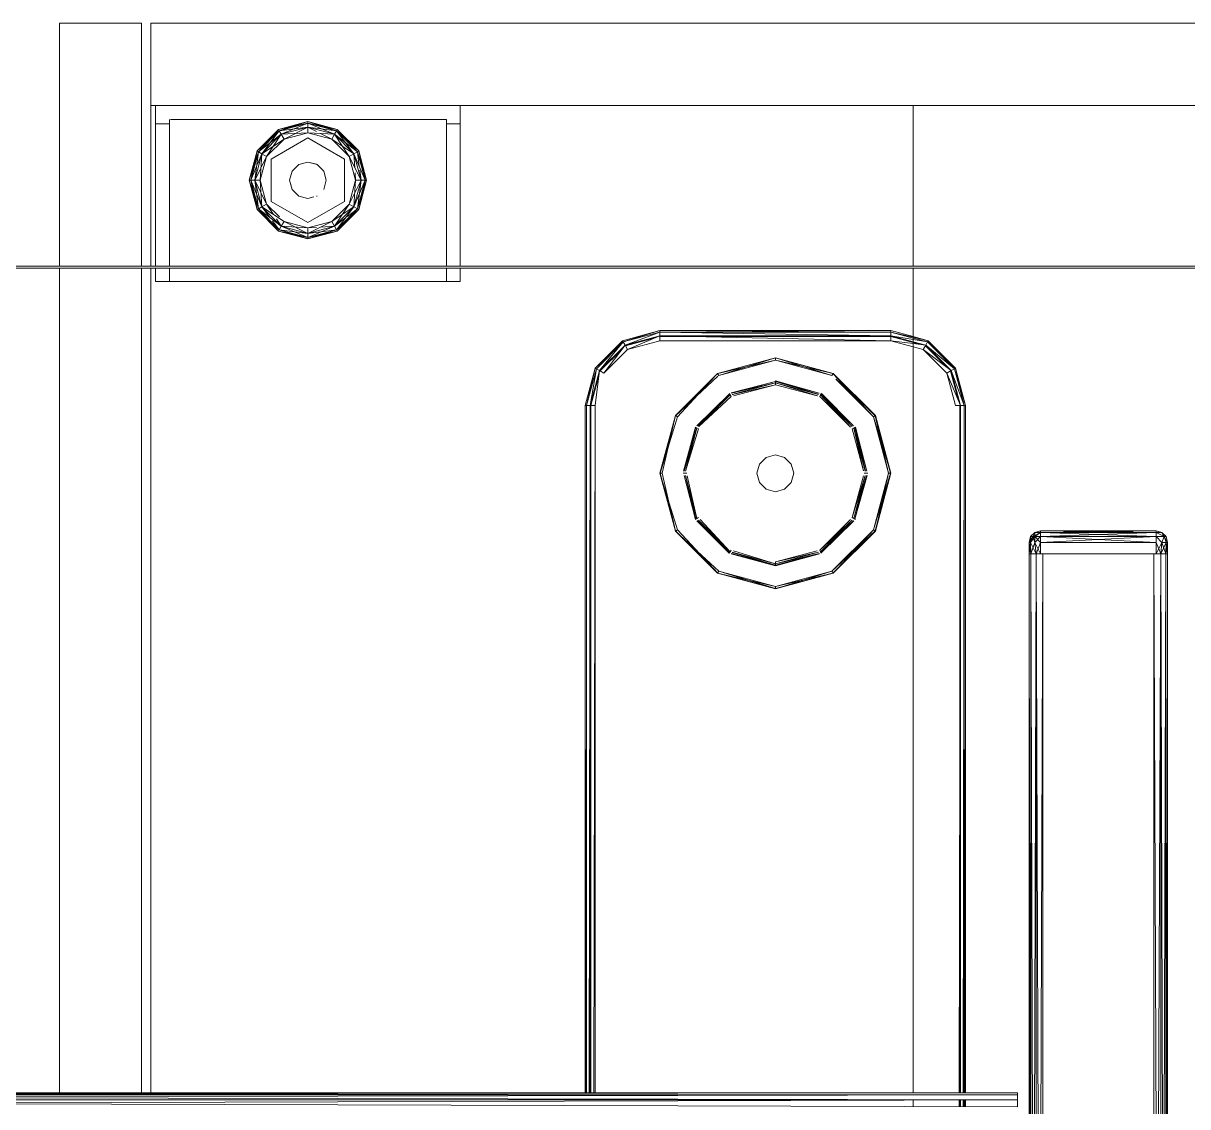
# Model space of a CAD drawing. Header units: inches. Extents: x 0 to 1536, y 72 to 1354.
# Drawn here: x 933.12 to 943.04, y 157.14 to 166.38 of the extents above; entities that cross this region are included whole.
import ezdxf

# ---------------------------------------------------------------- set-up
doc = ezdxf.new("R2010")
doc.units = ezdxf.units.IN
doc.header["$MEASUREMENT"] = 0
doc.layers.add('G-IMPT', color=8, linetype='Continuous', lineweight=9)
doc.layers.add('I-FURN-PNLS', color=30, linetype='Continuous', lineweight=9)

# ---------------------------------------------------------------- blocks, each defined once
blk = doc.blocks.new('WORKSTATION_1 - NCARB Leverage OPT A_dwg_3_YSYS92454-7491123-Level XX  POWER _ SIGNAL')
at = {"layer": 'G-IMPT'}
for p, q in [((20.1833, 11.5472), (19.8644, 11.4618)), ((20.1833, 11.5472), (19.8644, 11.4618)), ((20.1833, 11.5472), (19.8644, 11.4618)), ((20.1833, 11.5472), (19.8702, 11.4518)), ((20.1833, 11.5357), (19.8702, 11.4518)), ((20.1833, 11.5357), (19.8859, 11.4246)), ((22.1518, 11.5472), (20.1833, 11.5472)), ((20.1833, 11.5472), (22.1518, 11.5472)), ((20.1833, 11.5357), (20.1833, 11.5472)), ((22.1518, 11.5357), (20.1833, 11.5472)), ((20.1833, 11.5042), (20.1833, 11.5357)), ((22.1518, 11.5042), (20.1833, 11.5357)), ((20.1833, 11.5357), (22.1518, 11.5357)), ((22.1518, 11.5472), (22.3431, 11.496)), ((22.3431, 11.496), (22.1518, 11.5472)), ((22.1518, 11.5357), (22.1518, 11.5472)), ((22.3431, 11.496), (22.1518, 11.5472)), ((22.1518, 11.5042), (22.1518, 11.5357)), ((22.1518, 11.5357), (22.3431, 11.4914)), ((22.1518, 11.5357), (22.3431, 11.4845)), ((19.631, 11.2283), (19.8644, 11.4618)), ((19.8644, 11.4618), (19.631, 11.2283)), ((19.8644, 11.4618), (19.631, 11.2283)), ((19.8644, 11.4618), (19.641, 11.2226)), ((19.641, 11.2226), (19.8702, 11.4518)), ((19.6682, 11.2068), (19.8702, 11.4518)), ((19.8859, 11.4246), (19.6682, 11.2068)), ((19.7055, 11.1853), (19.8859, 11.4246)), ((19.8644, 11.4618), (19.8702, 11.4518)), ((19.8859, 11.4246), (19.8702, 11.4518)), ((20.1833, 11.5042), (19.8859, 11.4246)), ((19.9074, 11.3873), (19.8859, 11.4246)), ((20.1435, 11.4874), (19.8891, 11.4192)), ((20.1435, 11.4874), (19.8891, 11.4192)), ((19.8891, 11.4192), (20.1435, 11.4874)), ((19.9074, 11.3873), (20.1833, 11.5042)), ((20.1833, 11.4612), (19.9074, 11.3873)), ((22.1518, 11.4612), (20.1833, 11.5042)), ((20.1833, 11.4612), (20.1833, 11.5042)), ((20.1833, 11.5042), (22.1518, 11.5042)), ((22.1518, 11.498), (20.1833, 11.498)), ((22.1518, 11.498), (20.1833, 11.498)), ((22.1518, 11.4612), (20.1833, 11.4612)), ((22.1518, 11.4612), (22.1518, 11.5042)), ((22.1518, 11.5042), (22.3431, 11.4722)), ((22.1518, 11.5042), (22.3431, 11.453)), ((22.3431, 11.4468), (22.1518, 11.498)), ((22.1518, 11.498), (22.3431, 11.4468)), ((22.1518, 11.498), (22.3431, 11.4468)), ((22.3431, 11.41), (22.1518, 11.4612)), ((22.1518, 11.4612), (22.3431, 11.4376)), ((22.4707, 11.4618), (22.3431, 11.496)), ((22.3431, 11.496), (22.4707, 11.4618)), ((22.4707, 11.4618), (22.3431, 11.496)), ((22.3431, 11.4914), (22.4707, 11.4618)), ((22.3431, 11.4845), (22.465, 11.4518)), ((22.3431, 11.4722), (22.465, 11.4518)), ((22.3431, 11.453), (22.4492, 11.4246)), ((22.4063, 11.4299), (22.3431, 11.4468)), ((22.3431, 11.4468), (22.4063, 11.4299)), ((22.3431, 11.4468), (22.4063, 11.4299)), ((22.3431, 11.4376), (22.4492, 11.4246)), ((22.4277, 11.3873), (22.4492, 11.4246)), ((22.6324, 11.2329), (22.4461, 11.4192)), ((22.4461, 11.4192), (22.6324, 11.2329)), ((22.4461, 11.4192), (22.6324, 11.2329)), ((22.465, 11.4518), (22.4492, 11.4246)), ((22.667, 11.2068), (22.4492, 11.4246)), ((22.6942, 11.2226), (22.4492, 11.4246)), ((22.4707, 11.4618), (22.465, 11.4518)), ((22.465, 11.4518), (22.6942, 11.2226)), ((22.7042, 11.2283), (22.465, 11.4518)), ((22.7042, 11.2283), (22.4707, 11.4618)), ((22.4707, 11.4618), (22.7042, 11.2283)), ((22.7042, 11.2283), (22.4707, 11.4618)), ((19.8599, 11.39), (19.6736, 11.2037)), ((19.6736, 11.2037), (19.8599, 11.39)), ((19.6736, 11.2037), (19.8599, 11.39)), ((19.9074, 11.3873), (19.7055, 11.1853)), ((22.4277, 11.3873), (22.3431, 11.41)), ((22.4277, 11.3873), (22.667, 11.2068)), ((22.6297, 11.1853), (22.4277, 11.3873)), ((19.5456, 10.9094), (19.631, 11.2283)), ((19.631, 11.2283), (19.5456, 10.9094)), ((19.631, 11.2283), (19.5456, 10.9094)), ((19.631, 11.2283), (19.5571, 10.9094)), ((19.641, 11.2226), (19.5571, 10.9094)), ((19.5886, 10.9094), (19.641, 11.2226)), ((19.631, 11.2283), (19.641, 11.2226)), ((19.6682, 11.2068), (19.641, 11.2226)), ((21.1673, 11.315), (20.6752, 11.1831)), ((21.1673, 11.315), (20.6752, 11.1831)), ((21.1673, 11.315), (20.6752, 11.1831)), ((21.1673, 11.315), (20.6765, 11.1808)), ((20.6765, 11.1808), (21.1673, 11.2953)), ((21.1673, 11.315), (20.685, 11.166)), ((20.685, 11.166), (21.1673, 11.2953)), ((21.1673, 11.315), (21.6594, 11.1831)), ((21.6594, 11.1831), (21.1673, 11.315)), ((21.1673, 11.315), (21.1673, 11.2953)), ((21.6594, 11.1831), (21.1673, 11.315)), ((21.6581, 11.1808), (21.1673, 11.315)), ((21.1673, 11.315), (21.6496, 11.166)), ((21.1673, 11.2953), (21.1673, 11.315)), ((21.1673, 11.2953), (21.6496, 11.166)), ((21.1673, 11.2953), (21.6594, 11.1831)), ((22.6942, 11.2226), (22.667, 11.2068)), ((22.7042, 11.2283), (22.6942, 11.2226)), ((22.6942, 11.2226), (22.7781, 10.9094)), ((22.7896, 10.9094), (22.6942, 11.2226)), ((22.7896, 10.9094), (22.7042, 11.2283)), ((22.7896, 10.9094), (22.7042, 11.2283)), ((22.7896, 10.9094), (22.7042, 11.2283)), ((19.6682, 11.2068), (19.5886, 10.9094)), ((19.6629, 11.1639), (19.5948, 10.9094)), ((19.5948, 10.9094), (19.6629, 11.1639)), ((19.5948, 10.9094), (19.6629, 11.1639)), ((19.6316, 10.9094), (19.6682, 11.2068)), ((19.7055, 11.1853), (19.6682, 11.2068)), ((20.6752, 11.1831), (20.3149, 10.8228)), ((20.6428, 11.1507), (20.3149, 10.8228)), ((20.6428, 11.1507), (20.3149, 10.8228)), ((20.6346, 11.1393), (20.3149, 10.8228)), ((20.3172, 10.8215), (20.6771, 11.1586)), ((20.6292, 11.1335), (20.3172, 10.8215)), ((20.6458, 11.1514), (20.332, 10.813)), ((20.6752, 11.1831), (20.6765, 11.1808)), ((20.685, 11.166), (20.6752, 11.1831)), ((20.6765, 11.1808), (20.685, 11.166)), ((21.6496, 11.166), (21.6594, 11.1831)), ((21.6581, 11.1808), (21.6496, 11.166)), ((21.6594, 11.1831), (21.6581, 11.1808)), ((21.6581, 11.1808), (21.9295, 10.9094)), ((21.6581, 11.1808), (22.0027, 10.813)), ((22.0197, 10.8228), (21.6594, 11.1831)), ((21.6594, 11.1831), (22.0197, 10.8228)), ((21.6594, 11.1831), (21.9759, 10.8635)), ((22.0197, 10.8228), (21.6594, 11.1831)), ((21.6827, 11.133), (22.0027, 10.813)), ((22.0027, 10.813), (21.6827, 11.133)), ((22.0197, 10.8228), (21.6861, 11.1322)), ((22.6297, 11.1853), (22.667, 11.2068)), ((22.6297, 11.1853), (22.7466, 10.9094)), ((22.7036, 10.9094), (22.6297, 11.1853)), ((22.6642, 11.1941), (22.6616, 11.2037)), ((22.6616, 11.2037), (22.6642, 11.1941)), ((22.6616, 11.2037), (22.6642, 11.1941)), ((22.7298, 10.9493), (22.6642, 11.1941)), ((22.6642, 11.1941), (22.7298, 10.9493)), ((22.6642, 11.1941), (22.7298, 10.9493)), ((22.667, 11.2068), (22.7466, 10.9094)), ((22.7781, 10.9094), (22.667, 11.2068)), ((21.1673, 11.1139), (20.791, 11.0171)), ((21.1673, 11.1139), (20.7934, 11.0137)), ((21.1673, 11.1024), (20.7937, 11.0132)), ((20.8003, 11.004), (21.1673, 11.1024)), ((20.8007, 11.0033), (21.1673, 11.0866)), ((20.8097, 10.9908), (21.1673, 11.0866)), ((21.1673, 11.1181), (21.1673, 11.1139)), ((21.5414, 11.0139), (21.1673, 11.1181)), ((21.1673, 11.1024), (21.1673, 11.1139)), ((21.5347, 11.0045), (21.1673, 11.1139)), ((21.5413, 11.0137), (21.1673, 11.1139)), ((21.1673, 11.0866), (21.1673, 11.1024)), ((21.1673, 11.1024), (21.5255, 10.9915)), ((21.1673, 11.1024), (21.5344, 11.004)), ((21.1673, 11.0866), (21.525, 10.9908)), ((20.7757, 11.009), (20.4982, 10.7369)), ((20.7757, 11.009), (20.502, 10.7352)), ((20.7815, 10.999), (20.5025, 10.735)), ((20.7815, 10.999), (20.5128, 10.7303)), ((20.7894, 10.9853), (20.5135, 10.7299)), ((20.7736, 11.0126), (20.7757, 11.009)), ((20.7815, 10.999), (20.7757, 11.009)), ((20.7894, 10.9853), (20.7815, 10.999)), ((21.5453, 10.9853), (21.5532, 10.999)), ((21.5453, 10.9853), (21.8071, 10.7235)), ((21.5532, 10.999), (21.5589, 11.009)), ((21.5532, 10.999), (21.8079, 10.7239)), ((21.5532, 10.999), (21.8219, 10.7303)), ((21.561, 11.0126), (21.5589, 11.009)), ((21.8224, 10.7305), (21.5589, 11.009)), ((21.8327, 10.7352), (21.5589, 11.009)), ((21.8328, 10.7353), (21.561, 11.0126)), ((19.5456, 10.9094), (19.5456, 5.0476)), ((19.5456, 10.9094), (19.5456, 5.0476)), ((19.5456, 10.9094), (19.5571, 10.9094)), ((19.554, 5.0476), (19.5571, 10.9094)), ((19.5886, 10.9094), (19.5571, 10.9094)), ((19.5571, 10.9094), (19.5571, 5.0476)), ((19.5886, 10.9094), (19.5801, 5.0476)), ((19.6316, 10.9094), (19.5886, 10.9094)), ((19.5886, 10.9094), (19.5886, 5.0476)), ((19.5948, 10.9094), (19.5948, 5.0476)), ((19.5948, 10.9094), (19.5948, 5.0476)), ((19.6316, 10.9094), (19.62, 5.0476)), ((19.6316, 5.0476), (19.6316, 10.9094)), ((20.3149, 10.8228), (20.1831, 10.3307)), ((20.3149, 10.8228), (20.1831, 10.3307)), ((20.3149, 10.8228), (20.1831, 10.3307)), ((20.3172, 10.8215), (20.1831, 10.3307)), ((20.3172, 10.8215), (20.1857, 10.3307)), ((20.3149, 10.8228), (20.2028, 10.3307)), ((20.3149, 10.8228), (20.3172, 10.8215)), ((20.332, 10.813), (20.3149, 10.8228)), ((20.3172, 10.8215), (20.332, 10.813)), ((21.9701, 10.8688), (22.0174, 10.8215)), ((22.0027, 10.813), (22.0197, 10.8228)), ((22.0174, 10.8215), (22.0027, 10.813)), ((22.0197, 10.8228), (22.0174, 10.8215)), ((22.1489, 10.3307), (22.0174, 10.8215)), ((22.0174, 10.8215), (22.1319, 10.3307)), ((22.1516, 10.3307), (22.0197, 10.8228)), ((22.1516, 10.3307), (22.0197, 10.8228)), ((22.1516, 10.3307), (22.0197, 10.8228)), ((22.1489, 10.3307), (22.0197, 10.8228)), ((22.7036, 10.9094), (22.7466, 10.9094)), ((22.7351, 5.0476), (22.7466, 10.9094)), ((22.7404, 5.0476), (22.7404, 10.9094)), ((22.7404, 10.9094), (22.7404, 5.0476)), ((22.7466, 10.9094), (22.7466, 5.0476)), ((22.7781, 10.9094), (22.7466, 10.9094)), ((22.7781, 10.9094), (22.7697, 5.0476)), ((22.7781, 10.9094), (22.7781, 5.0476)), ((22.7896, 10.9094), (22.7781, 10.9094)), ((22.7896, 10.9094), (22.7866, 5.0476)), ((22.7896, 10.9094), (22.7896, 5.0476)), ((22.7896, 5.0476), (22.7896, 10.9094)), ((20.1857, 10.3307), (20.332, 10.813)), ((20.4854, 10.7244), (20.3845, 10.3479)), ((20.4891, 10.7223), (20.3847, 10.348)), ((20.4891, 10.7223), (20.3889, 10.3484)), ((20.4854, 10.7244), (20.4891, 10.7223)), ((20.4991, 10.7165), (20.4891, 10.7223)), ((21.8356, 10.7165), (21.8456, 10.7223)), ((21.8492, 10.7244), (21.8456, 10.7223)), ((21.9345, 10.3494), (21.8456, 10.7223)), ((21.9458, 10.3484), (21.8456, 10.7223)), ((21.946, 10.3483), (21.8492, 10.7244)), ((22.0027, 10.813), (22.1319, 10.3307)), ((22.1516, 10.3307), (22.0027, 10.813)), ((20.4991, 10.7165), (20.3894, 10.3484)), ((20.4007, 10.3495), (20.4991, 10.7165)), ((20.4015, 10.3495), (20.5127, 10.7087)), ((20.5127, 10.7087), (20.4991, 10.7165)), ((21.822, 10.7087), (21.8356, 10.7165)), ((21.822, 10.7087), (21.9178, 10.351)), ((21.8356, 10.7165), (21.9186, 10.3509)), ((21.8356, 10.7165), (21.9339, 10.3495)), ((21.0888, 10.4667), (21.0313, 10.4093)), ((21.0888, 10.4667), (21.0313, 10.4093)), ((21.0888, 10.4667), (21.0313, 10.4093)), ((21.1673, 10.4878), (21.0888, 10.4667)), ((21.1673, 10.4878), (21.0888, 10.4667)), ((21.1673, 10.4878), (21.0888, 10.4667)), ((21.2459, 10.4667), (21.1673, 10.4878)), ((21.2459, 10.4667), (21.1673, 10.4878)), ((21.2459, 10.4667), (21.1673, 10.4878)), ((21.2459, 10.4667), (21.3034, 10.4093)), ((21.2459, 10.4667), (21.3034, 10.4093)), ((21.2459, 10.4667), (21.3034, 10.4093)), ((20.1831, 10.3307), (20.3149, 9.8386)), ((20.1831, 10.3307), (20.3149, 9.8386)), ((20.1831, 10.3307), (20.1857, 10.3307)), ((20.1831, 10.3307), (20.3149, 9.8386)), ((20.2028, 10.3307), (20.1831, 10.3307)), ((20.1831, 10.3307), (20.332, 9.8484)), ((20.1857, 10.3307), (20.2028, 10.3307)), ((20.1857, 10.3307), (20.3149, 9.8386)), ((20.1857, 10.3307), (20.3172, 9.8399)), ((20.3172, 9.8399), (20.2028, 10.3307)), ((20.3799, 10.3307), (20.3841, 10.3307)), ((20.3957, 10.3307), (20.3841, 10.3307)), ((20.4114, 10.3307), (20.3957, 10.3307)), ((21.0313, 10.4093), (21.0102, 10.3307)), ((21.0313, 10.4093), (21.0102, 10.3307)), ((21.0313, 10.4093), (21.0102, 10.3307)), ((21.0102, 10.3307), (21.0313, 10.2522)), ((21.0102, 10.3307), (21.0313, 10.2522)), ((21.0102, 10.3307), (21.0313, 10.2522)), ((21.3244, 10.3307), (21.3034, 10.4093)), ((21.3244, 10.3307), (21.3034, 10.4093)), ((21.3244, 10.3307), (21.3034, 10.4093)), ((21.3034, 10.2522), (21.3244, 10.3307)), ((21.3034, 10.2522), (21.3244, 10.3307)), ((21.3034, 10.2522), (21.3244, 10.3307)), ((21.9232, 10.3307), (21.939, 10.3307)), ((21.939, 10.3307), (21.9505, 10.3307)), ((21.9547, 10.3307), (21.9505, 10.3307)), ((22.1319, 10.3307), (22.0027, 9.8484)), ((22.1489, 10.3307), (22.0027, 9.8484)), ((22.0174, 9.8399), (22.1516, 10.3307)), ((22.0174, 9.8399), (22.1489, 10.3307)), ((22.0197, 9.8386), (22.1516, 10.3307)), ((22.0197, 9.8386), (22.1516, 10.3307)), ((22.0197, 9.8386), (22.1516, 10.3307)), ((22.0197, 9.8386), (22.1319, 10.3307)), ((22.1489, 10.3307), (22.1319, 10.3307)), ((22.1319, 10.3307), (22.1516, 10.3307)), ((22.1516, 10.3307), (22.1489, 10.3307)), ((20.3887, 10.3131), (20.4854, 9.937)), ((20.3889, 10.3131), (20.4891, 9.9391)), ((20.4001, 10.312), (20.4891, 9.9391)), ((20.4991, 9.9449), (20.4007, 10.3119)), ((20.4991, 9.9449), (20.416, 10.3105)), ((21.0313, 10.2522), (21.0888, 10.1947)), ((21.0313, 10.2522), (21.0888, 10.1947)), ((21.0313, 10.2522), (21.0888, 10.1947)), ((21.2459, 10.1947), (21.3034, 10.2522)), ((21.2459, 10.1947), (21.3034, 10.2522)), ((21.2459, 10.1947), (21.3034, 10.2522)), ((21.9331, 10.3119), (21.822, 9.9528)), ((21.9178, 10.3104), (21.822, 9.9528)), ((21.8356, 9.9449), (21.9452, 10.313)), ((21.9339, 10.3119), (21.8356, 9.9449)), ((21.8456, 9.9391), (21.9499, 10.3135)), ((21.8456, 9.9391), (21.9458, 10.3131)), ((21.0888, 10.1947), (21.1673, 10.1736)), ((21.0888, 10.1947), (21.1673, 10.1736)), ((21.0888, 10.1947), (21.1673, 10.1736)), ((21.1673, 10.1736), (21.2459, 10.1947)), ((21.1673, 10.1736), (21.2459, 10.1947)), ((21.1673, 10.1736), (21.2459, 10.1947)), ((20.4854, 9.937), (20.4891, 9.9391)), ((20.4991, 9.9449), (20.4891, 9.9391)), ((20.5127, 9.9528), (20.4991, 9.9449)), ((20.5123, 9.9309), (20.7757, 9.6525)), ((20.7815, 9.6624), (20.5128, 9.9311)), ((20.7815, 9.6624), (20.5268, 9.9375)), ((21.8071, 9.9379), (21.5453, 9.6761)), ((21.8211, 9.9315), (21.5453, 9.6761)), ((21.8219, 9.9311), (21.5532, 9.6624)), ((21.822, 9.9528), (21.8356, 9.9449)), ((21.8356, 9.9449), (21.8456, 9.9391)), ((21.8492, 9.937), (21.8456, 9.9391)), ((20.332, 9.8484), (20.3149, 9.8386)), ((20.3149, 9.8386), (20.3172, 9.8399)), ((20.3149, 9.8386), (20.6752, 9.4783)), ((20.3149, 9.8386), (20.6752, 9.4783)), ((20.3149, 9.8386), (20.6752, 9.4783)), ((20.3149, 9.8386), (20.685, 9.4954)), ((20.3172, 9.8399), (20.332, 9.8484)), ((20.3172, 9.8399), (20.6765, 9.4806)), ((20.6765, 9.4806), (20.332, 9.8484)), ((20.7736, 9.6488), (20.498, 9.9244)), ((20.7736, 9.6488), (20.5018, 9.9261)), ((20.7757, 9.6525), (20.502, 9.9262)), ((21.5532, 9.6624), (21.8322, 9.9264)), ((21.5589, 9.6525), (21.8327, 9.9262)), ((21.5589, 9.6525), (21.8364, 9.9245)), ((22.0027, 9.8484), (21.6496, 9.4954)), ((22.0174, 9.8399), (21.6496, 9.4954)), ((21.6581, 9.4806), (22.0174, 9.8399)), ((21.6594, 9.4783), (22.0027, 9.8484)), ((21.6594, 9.4783), (22.0197, 9.8386)), ((21.6594, 9.4783), (22.0197, 9.8386)), ((21.6594, 9.4783), (22.0197, 9.8386)), ((21.7001, 9.5221), (22.0197, 9.8386)), ((22.0174, 9.8399), (22.0027, 9.8484)), ((22.0027, 9.8484), (22.0197, 9.8386)), ((22.0197, 9.8386), (22.0174, 9.8399)), ((23.4291, 9.8406), (23.3799, 9.8274)), ((23.4291, 9.8406), (23.3799, 9.8274)), ((23.4291, 9.8406), (23.3799, 9.8274)), ((23.4291, 9.8406), (24.4134, 9.8406)), ((23.4291, 9.8406), (24.4134, 9.8406)), ((24.4134, 9.8406), (23.4291, 9.8274)), ((23.4291, 9.8406), (23.4291, 9.8274)), ((23.4291, 9.8406), (24.4134, 9.8274)), ((23.4291, 9.8406), (23.4291, 9.8274)), ((24.4134, 9.8406), (24.4626, 9.8274)), ((24.4134, 9.8406), (24.4626, 9.8274)), ((24.4134, 9.8406), (24.4134, 9.8274)), ((24.4134, 9.8406), (24.4134, 9.8274)), ((24.4134, 9.8406), (24.4626, 9.8274)), ((20.3588, 9.798), (20.6752, 9.4783)), ((23.3612, 9.7925), (23.3307, 9.7421)), ((23.3307, 9.7421), (23.3439, 9.7913)), ((23.3307, 9.7421), (23.3439, 9.7913)), ((23.3439, 9.7913), (23.3307, 9.7421)), ((23.3307, 9.7421), (23.3307, 9.6437)), ((23.3307, 9.7421), (23.3307, 9.6437)), ((23.3439, 9.7421), (23.3307, 9.6437)), ((23.3307, 9.7421), (23.3439, 9.7421)), ((23.3307, 9.7421), (23.3465, 9.6437)), ((23.3439, 9.7913), (23.3799, 9.8274)), ((23.3439, 9.7913), (23.3799, 9.8274)), ((23.3799, 9.8274), (23.3439, 9.7913)), ((23.3612, 9.7925), (23.3439, 9.7421)), ((23.3439, 9.7913), (23.3787, 9.7925)), ((23.3439, 9.7421), (23.3787, 9.7925)), ((23.3439, 9.7913), (23.3439, 9.7421)), ((23.3439, 9.7421), (23.3465, 9.6437)), ((23.3439, 9.7421), (23.3898, 9.6437)), ((23.3439, 9.7421), (23.3465, 9.6437)), ((23.3799, 9.7421), (23.3465, 9.6437)), ((23.3612, 9.7925), (23.3799, 9.8274)), ((23.3612, 9.7925), (23.4291, 9.8274)), ((23.4291, 9.7913), (23.3612, 9.7925)), ((23.3799, 9.7421), (23.3612, 9.7925)), ((23.3787, 9.7925), (23.4291, 9.8274)), ((23.3787, 9.7925), (23.3799, 9.8274)), ((23.3787, 9.7925), (23.3799, 9.7421)), ((23.3787, 9.7925), (23.4291, 9.7421)), ((23.4291, 9.8274), (23.3799, 9.8274)), ((23.3799, 9.8274), (23.4291, 9.8274)), ((23.4291, 9.7913), (23.3799, 9.7421)), ((23.3799, 9.7421), (23.3898, 9.6437)), ((23.3799, 9.7421), (23.3898, 9.6437)), ((23.3799, 9.7421), (23.4291, 9.6437)), ((23.4291, 9.7421), (23.3898, 9.6437)), ((24.4134, 9.8274), (23.4291, 9.8274)), ((23.4291, 9.7913), (23.4291, 9.8274)), ((24.4134, 9.8274), (23.4291, 9.7913)), ((23.4291, 9.7913), (23.4291, 9.8274)), ((24.4134, 9.8274), (23.4291, 9.8274)), ((24.4134, 9.7913), (23.4291, 9.8274)), ((24.4134, 9.7913), (23.4291, 9.7913)), ((23.4291, 9.7421), (23.4291, 9.7913)), ((24.4134, 9.7913), (23.4291, 9.7421)), ((23.4291, 9.7421), (23.4291, 9.7913)), ((23.4291, 9.7913), (24.4134, 9.7913)), ((23.4291, 9.7913), (24.4134, 9.7421)), ((24.4134, 9.7421), (23.4291, 9.7421)), ((23.4291, 9.7421), (23.4291, 9.6437)), ((23.4291, 9.7421), (24.4134, 9.7421)), ((24.4134, 9.7913), (24.4134, 9.8274)), ((24.4813, 9.7925), (24.4134, 9.8274)), ((24.4134, 9.8274), (24.4626, 9.8274)), ((24.4134, 9.8274), (24.4134, 9.7913)), ((24.4813, 9.7925), (24.4134, 9.7913)), ((24.4134, 9.7421), (24.4134, 9.7913)), ((24.4134, 9.7913), (24.4626, 9.7421)), ((24.4134, 9.7913), (24.4626, 9.7421)), ((24.4134, 9.7913), (24.4134, 9.7421)), ((24.4134, 9.7421), (24.4528, 9.6437)), ((24.4626, 9.7421), (24.4134, 9.6437)), ((24.4134, 9.7421), (24.4134, 9.6437)), ((24.4626, 9.7421), (24.4528, 9.6437)), ((24.4626, 9.7421), (24.4528, 9.6437)), ((24.4986, 9.7421), (24.4528, 9.6437)), ((24.4626, 9.8274), (24.4986, 9.7913)), ((24.4626, 9.8274), (24.4986, 9.7913)), ((24.4813, 9.7925), (24.4626, 9.8274)), ((24.4626, 9.8274), (24.4813, 9.7925)), ((24.4626, 9.8274), (24.4986, 9.7913)), ((24.4626, 9.7421), (24.4813, 9.7925)), ((24.4813, 9.7925), (24.4626, 9.7421)), ((24.4626, 9.7421), (24.496, 9.6437)), ((24.4626, 9.7421), (24.4986, 9.7421)), ((24.4813, 9.7925), (24.4986, 9.7421)), ((24.4813, 9.7925), (24.5118, 9.7421)), ((24.4813, 9.7925), (24.4986, 9.7913)), ((24.4813, 9.7925), (24.5118, 9.7421)), ((24.4813, 9.7925), (24.4986, 9.7421)), ((24.4986, 9.7421), (24.496, 9.6437)), ((24.5118, 9.7421), (24.496, 9.6437)), ((24.4986, 9.7421), (24.496, 9.6437)), ((24.4986, 9.7913), (24.5118, 9.7421)), ((24.4986, 9.7913), (24.5118, 9.7421)), ((24.4986, 9.7913), (24.5118, 9.7421)), ((24.4986, 9.7421), (24.5118, 9.7421)), ((24.4986, 9.7421), (24.5118, 9.6437)), ((24.5118, 9.7421), (24.4986, 9.7421)), ((24.5118, 9.7421), (24.5118, 9.6437)), ((24.5118, 9.7421), (24.5118, 9.6437)), ((20.7736, 9.6488), (20.7757, 9.6525)), ((20.7815, 9.6624), (20.7757, 9.6525)), ((20.7894, 9.6761), (20.7815, 9.6624)), ((20.7909, 9.6442), (21.1673, 9.5433)), ((20.7933, 9.6476), (21.1673, 9.5433)), ((20.7934, 9.6477), (21.1673, 9.5475)), ((20.7999, 9.6569), (21.1673, 9.5475)), ((21.1673, 9.5591), (20.8003, 9.6574)), ((21.1673, 9.5591), (20.8092, 9.6699)), ((21.525, 9.6706), (21.1673, 9.5748)), ((21.5339, 9.6581), (21.1673, 9.5748)), ((21.5344, 9.6574), (21.1673, 9.5591)), ((21.1673, 9.5591), (21.541, 9.6482)), ((21.1673, 9.5475), (21.5413, 9.6477)), ((21.1673, 9.5475), (21.5437, 9.6443)), ((21.1673, 9.5433), (21.5438, 9.6442)), ((21.5453, 9.6761), (21.5532, 9.6624)), ((21.5532, 9.6624), (21.5589, 9.6525)), ((21.561, 9.6488), (21.5589, 9.6525)), ((23.3307, 9.6437), (23.3465, 9.6437)), ((23.3307, 9.6437), (23.3307, 3.8622)), ((23.3465, 9.6437), (23.3307, 9.6437)), ((23.3307, 9.6437), (23.3465, 9.6437)), ((23.3307, 9.6437), (23.3307, -5.7106)), ((23.3465, 9.6437), (23.3307, 9.6437)), ((23.3307, 9.6437), (23.3465, -5.7106)), ((23.3465, 9.6437), (23.3307, -5.7106)), ((23.3465, 9.6437), (23.3898, -5.7106)), ((23.3898, 9.6437), (23.3465, 9.6437)), ((23.3465, 9.6437), (23.3898, 9.6437)), ((23.3465, 9.6437), (23.3898, 9.6437)), ((23.3465, 9.6437), (23.3465, -5.7106)), ((23.3898, 9.6437), (23.3465, -5.7106)), ((23.3898, 9.6437), (23.4291, 9.6437)), ((23.3898, 9.6437), (23.4291, 9.6437)), ((23.3898, 9.6437), (23.3898, -5.7106)), ((23.3898, 9.6437), (23.4488, -5.7106)), ((23.4488, 9.6437), (23.3898, -5.7106)), ((23.3898, 9.6437), (23.3898, -5.7106)), ((24.4134, 9.6437), (23.4291, 9.6437)), ((24.3937, 9.6437), (23.4488, 9.6437)), ((23.4488, 9.6437), (24.3937, 9.6437)), ((24.3937, 9.6437), (23.4488, 9.6437)), ((23.4488, 9.6437), (23.4488, -5.7106)), ((24.3937, 9.6437), (24.3937, -5.7106)), ((24.3937, 9.6437), (24.4528, -5.7106)), ((24.4528, 9.6437), (24.3937, -5.7106)), ((24.4528, 9.6437), (24.4134, 9.6437)), ((24.4134, 9.6437), (24.4528, 9.6437)), ((24.4528, 9.6437), (24.4528, -5.7106)), ((24.4528, 9.6437), (24.496, -5.7106)), ((24.4528, 9.6437), (24.496, 9.6437)), ((24.496, 9.6437), (24.4528, 9.6437)), ((24.496, 9.6437), (24.4528, 9.6437)), ((24.496, 9.6437), (24.4528, -5.7106)), ((24.4528, 9.6437), (24.4528, -5.7106)), ((24.496, 9.6437), (24.5118, 9.6437)), ((24.5118, 9.6437), (24.496, 9.6437)), ((24.496, 9.6437), (24.5118, 9.6437)), ((24.496, 9.6437), (24.496, -5.7106)), ((24.496, 9.6437), (24.5118, -5.7106)), ((24.5118, 9.6437), (24.496, 9.6437)), ((24.5118, 9.6437), (24.496, -5.7106)), ((24.5118, 9.6437), (24.5118, -5.7106)), ((21.1673, 9.5748), (21.1673, 9.5591)), ((21.1673, 9.5591), (21.1673, 9.5475)), ((21.1673, 9.5433), (21.1673, 9.5475)), ((20.685, 9.4954), (20.6752, 9.4783)), ((20.6752, 9.4783), (20.6765, 9.4806)), ((20.6752, 9.4783), (21.1673, 9.3465)), ((20.6752, 9.4783), (21.1673, 9.3465)), ((20.6752, 9.4783), (21.1673, 9.3465)), ((20.6752, 9.4783), (21.1673, 9.3661)), ((20.6765, 9.4806), (20.685, 9.4954)), ((20.6765, 9.4806), (21.1673, 9.3465)), ((20.6765, 9.4806), (21.1673, 9.3491)), ((21.1673, 9.3491), (20.685, 9.4954)), ((20.685, 9.4954), (21.1673, 9.3661)), ((21.1673, 9.3661), (21.6496, 9.4954)), ((21.1673, 9.3661), (21.6496, 9.4954)), ((21.1673, 9.3465), (21.6496, 9.4954)), ((21.1673, 9.3491), (21.6581, 9.4806)), ((21.6581, 9.4806), (21.1673, 9.3661)), ((21.1673, 9.3465), (21.6594, 9.4783)), ((21.1673, 9.3465), (21.6594, 9.4783)), ((21.1673, 9.3465), (21.6594, 9.4783)), ((21.1673, 9.3491), (21.6594, 9.4783)), ((21.6581, 9.4806), (21.6496, 9.4954)), ((21.6496, 9.4954), (21.6594, 9.4783)), ((21.6594, 9.4783), (21.6581, 9.4806)), ((21.1673, 9.3491), (21.1673, 9.3661)), ((21.1673, 9.3661), (21.1673, 9.3465)), ((21.1673, 9.3465), (21.1673, 9.3491)), ((3.0354, 5.0476), (23.2323, 5.0476)), ((3.0354, 5.0476), (23.2323, 5.0476)), ((3.0354, 5.0318), (23.2323, 5.0476)), ((3.0354, 5.0476), (23.2323, 5.0318)), ((3.0354, 5.0318), (23.2323, 5.0318)), ((3.0354, 4.9886), (23.2323, 5.0318)), ((3.0354, 5.0318), (23.2323, 5.0318)), ((3.0354, 5.0318), (23.2323, 4.9886)), ((3.0354, 4.9886), (23.2323, 4.9886)), ((3.0354, 4.9886), (23.2323, 4.9295)), ((3.0354, 4.9886), (23.2323, 4.9886)), ((12.7598, 4.958), (23.2323, 4.9886)), ((22.7349, 4.931), (22.735, 4.9871)), ((22.7404, 4.931), (22.7404, 4.9871)), ((22.7404, 4.9871), (22.7404, 4.931)), ((22.7466, 4.9872), (22.7466, 4.9309)), ((22.7696, 4.9872), (22.7695, 4.9309)), ((22.7781, 4.9873), (22.7781, 4.9309)), ((22.7865, 4.9873), (22.7865, 4.9308)), ((22.7896, 4.9873), (22.7896, 4.9308)), ((22.7896, 4.9308), (22.7896, 4.9873)), ((23.2323, 5.0318), (23.2323, 5.0476)), ((23.2323, 5.0476), (23.2323, 5.0318)), ((23.2323, 4.9886), (23.2323, 5.0318)), ((23.2323, 5.0318), (23.2323, 4.9886)), ((23.2323, 4.9886), (23.2323, 4.9295)), ((23.2323, 4.9295), (23.2323, 4.9886))]:
    blk.add_line(p, q, dxfattribs=at)
blk = doc.blocks.new('WORKSTATION_1 - NCARB Leverage OPT A_dwg_3_UGHS1672R-7491110-Level XX  POWER _ SIGNAL')
at = {"layer": 'G-IMPT'}
for p, q in [((0, 0), (0, 16)), ((0, 0), (0, 16)), ((0, 0), (0, 16)), ((0, 0), (0, 16)), ((0.7008, 0), (0.7008, 16)), ((0.7008, 6.5), (0.7008, 14.9843)), ((0.7008, 6.5), (0.7008, 14.9843)), ((0.7008, 6.5), (0.7008, 14.9843)), ((0.7008, 6.5), (2.0709, 6.5)), ((0.7008, 2.6378), (0.7008, 6.5)), ((0.7008, 6.5), (2.0709, 6.5)), ((2.0882, 6.5), (9.1203, 6.5)), ((2.0882, 6.5), (9.1203, 6.5)), ((9.1819, 6.5), (9.2358, 6.5)), ((9.1819, 6.5), (9.2358, 6.5)), ((0.7008, 0.0394), (0.7008, 2.6378)), ((0.7008, 0.0394), (0.7008, 2.6378)), ((2.0709, 2.6378), (0.7008, 2.6378)), ((0.7008, 0.0394), (0.7008, 2.6378)), ((0.8583, 2.6378), (0.7008, 2.6378)), ((2.0709, 2.6378), (0.8583, 2.6378)), ((0.8583, 2.6378), (0.8583, 2.5197)), ((2.2008, 2.6378), (2.0882, 2.6378)), ((2.2008, 2.6378), (2.0882, 2.6378)), ((2.2008, 2.6378), (2.2008, 0.0394)), ((2.2008, 2.6378), (2.2008, 2.5197)), ((0.8189, 0.1671), (0.8189, 2.5197)), ((0.8189, 0.1671), (0.8189, 2.5197)), ((0.8189, 2.5197), (0.8583, 2.5197)), ((2.0709, 2.5197), (0.8583, 2.5197)), ((2.0709, 2.5197), (0.8583, 2.5197)), ((2.2008, 2.5197), (2.0882, 2.5197)), ((2.2008, 2.5197), (2.0882, 2.5197)), ((2.2008, 2.5197), (2.2008, 0.1575)), ((1.3386, 1.8386), (1.0886, 1.7716)), ((1.0886, 1.7716), (1.3386, 1.826)), ((1.0949, 1.7607), (1.3386, 1.8386)), ((1.3386, 1.826), (1.0949, 1.7607)), ((1.3386, 1.826), (1.0949, 1.7607)), ((1.1121, 1.7309), (1.3386, 1.826)), ((1.1121, 1.7309), (1.3386, 1.7916)), ((1.3386, 1.7916), (1.1121, 1.7309)), ((1.3386, 1.7916), (1.1356, 1.6902)), ((1.2513, 1.7805), (1.3386, 1.7916)), ((1.5886, 1.7716), (1.3386, 1.8386)), ((1.3386, 1.8386), (1.3386, 1.826)), ((1.3386, 1.8386), (1.5823, 1.7607)), ((1.3386, 1.826), (1.3386, 1.8386)), ((1.3386, 1.826), (1.3386, 1.7916)), ((1.5823, 1.7607), (1.3386, 1.826)), ((1.3386, 1.826), (1.5651, 1.7309)), ((1.3386, 1.826), (1.5886, 1.7716)), ((1.5823, 1.7607), (1.3386, 1.826)), ((1.3386, 1.7916), (1.3386, 1.826)), ((1.3386, 1.7916), (1.5651, 1.7309)), ((1.3386, 1.7446), (1.3386, 1.7916)), ((1.5416, 1.6902), (1.3386, 1.7916)), ((1.3386, 1.7916), (1.5823, 1.7607)), ((1.3386, 1.7446), (1.3386, 1.7916)), ((1.5651, 1.7309), (1.3386, 1.7916)), ((1.0886, 1.7716), (0.9056, 1.5886)), ((0.9056, 1.5886), (1.0949, 1.7607)), ((0.9165, 1.5823), (1.0886, 1.7716)), ((1.0949, 1.7607), (0.9165, 1.5823)), ((1.0949, 1.7607), (0.9165, 1.5823)), ((0.9165, 1.5823), (1.1121, 1.7309)), ((0.9463, 1.5651), (1.0949, 1.7607)), ((0.9463, 1.5651), (1.1121, 1.7309)), ((0.9463, 1.5651), (1.1121, 1.7309)), ((1.1356, 1.6902), (0.9463, 1.5651)), ((0.987, 1.5416), (1.1121, 1.7309)), ((0.987, 1.5416), (1.1356, 1.6902)), ((0.987, 1.5416), (1.1356, 1.6902)), ((1.0886, 1.7716), (1.0949, 1.7607)), ((1.0949, 1.7607), (1.0886, 1.7716)), ((1.0949, 1.7607), (1.2212, 1.7767)), ((1.0949, 1.7607), (1.1121, 1.7309)), ((1.1121, 1.7309), (1.0949, 1.7607)), ((1.2315, 1.7381), (1.1121, 1.7309)), ((1.1356, 1.6902), (1.1121, 1.7309)), ((1.1356, 1.6902), (1.1121, 1.7309)), ((1.1356, 1.6902), (1.3386, 1.7446)), ((1.3386, 1.7446), (1.1356, 1.6902)), ((1.3386, 1.7446), (1.2746, 1.7407)), ((1.5651, 1.7309), (1.3386, 1.7446)), ((1.5416, 1.6902), (1.3386, 1.7446)), ((1.5416, 1.6902), (1.5651, 1.7309)), ((1.5416, 1.6902), (1.5651, 1.7309)), ((1.7309, 1.5651), (1.5416, 1.6902)), ((1.6902, 1.5416), (1.5416, 1.6902)), ((1.5823, 1.7607), (1.5651, 1.7309)), ((1.5651, 1.7309), (1.5823, 1.7607)), ((1.5651, 1.7309), (1.7309, 1.5651)), ((1.625, 1.6403), (1.5651, 1.7309)), ((1.5651, 1.7309), (1.7607, 1.5823)), ((1.7309, 1.5651), (1.5651, 1.7309)), ((1.5886, 1.7716), (1.5823, 1.7607)), ((1.5823, 1.7607), (1.5886, 1.7716)), ((1.7607, 1.5823), (1.5823, 1.7607)), ((1.5823, 1.7607), (1.646, 1.6768)), ((1.5823, 1.7607), (1.7716, 1.5886)), ((1.7607, 1.5823), (1.5823, 1.7607)), ((1.7716, 1.5886), (1.5886, 1.7716)), ((1.5886, 1.7716), (1.7607, 1.5823)), ((0.9056, 1.5886), (0.8386, 1.3386)), ((0.8512, 1.3386), (0.9056, 1.5886)), ((0.9056, 1.5886), (0.9165, 1.5823)), ((0.9165, 1.5823), (0.9056, 1.5886)), ((0.9777, 1.3386), (1.1582, 1.6511)), ((0.9777, 1.3386), (1.1582, 1.6511)), ((1.519, 1.6511), (1.1582, 1.6511)), ((1.519, 1.6511), (1.1582, 1.6511)), ((1.6994, 1.3386), (1.519, 1.6511)), ((1.6994, 1.3386), (1.519, 1.6511)), ((1.6902, 1.5416), (1.6311, 1.6311)), ((1.6593, 1.6593), (1.7309, 1.5651)), ((1.7716, 1.5886), (1.7607, 1.5823)), ((1.7607, 1.5823), (1.7716, 1.5886)), ((1.8386, 1.3386), (1.7716, 1.5886)), ((1.7716, 1.5886), (1.826, 1.3386)), ((0.8386, 1.3386), (0.9165, 1.5823)), ((0.9165, 1.5823), (0.8512, 1.3386)), ((0.9165, 1.5823), (0.8512, 1.3386)), ((0.8512, 1.3386), (0.9463, 1.5651)), ((0.8856, 1.3386), (0.9165, 1.5823)), ((0.8856, 1.3386), (0.9463, 1.5651)), ((0.9463, 1.5651), (0.8856, 1.3386)), ((0.9165, 1.5823), (0.9463, 1.5651)), ((0.9463, 1.5651), (0.9165, 1.5823)), ((0.9463, 1.5651), (0.9326, 1.3386)), ((0.987, 1.5416), (0.9326, 1.3386)), ((0.987, 1.5416), (0.9391, 1.4456)), ((0.987, 1.5416), (0.9463, 1.5651)), ((0.987, 1.5416), (0.9463, 1.5651)), ((1.3386, 1.4941), (1.2608, 1.4733)), ((1.2608, 1.4733), (1.3386, 1.4941)), ((1.2608, 1.4733), (1.3386, 1.4941)), ((1.4163, 1.4733), (1.3386, 1.4941)), ((1.3386, 1.4941), (1.4163, 1.4733)), ((1.3386, 1.4941), (1.4163, 1.4733)), ((1.6902, 1.5416), (1.7309, 1.5651)), ((1.6902, 1.5416), (1.7309, 1.5651)), ((1.6902, 1.5416), (1.7446, 1.3386)), ((1.7916, 1.3386), (1.6902, 1.5416)), ((1.7446, 1.3386), (1.6902, 1.5416)), ((1.7607, 1.5823), (1.7309, 1.5651)), ((1.7309, 1.5651), (1.7607, 1.5823)), ((1.7309, 1.5651), (1.7916, 1.3386)), ((1.7381, 1.4456), (1.7309, 1.5651)), ((1.7309, 1.5651), (1.826, 1.3386)), ((1.7916, 1.3386), (1.7309, 1.5651)), ((1.826, 1.3386), (1.7607, 1.5823)), ((1.7607, 1.5823), (1.7916, 1.3386)), ((1.7607, 1.5823), (1.8386, 1.3386)), ((1.826, 1.3386), (1.7607, 1.5823)), ((0.9217, 1.4109), (0.8856, 1.3386)), ((1.1831, 1.3386), (1.2039, 1.4163)), ((1.2025, 1.4109), (1.1831, 1.3386)), ((1.1831, 1.3386), (1.2025, 1.4109)), ((1.2039, 1.4163), (1.2025, 1.4109)), ((1.2025, 1.4109), (1.2039, 1.4163)), ((1.2039, 1.4163), (1.2608, 1.4733)), ((1.2039, 1.4163), (1.2608, 1.4733)), ((1.2039, 1.4163), (1.2608, 1.4733)), ((1.4747, 1.4109), (1.4733, 1.4163)), ((1.4733, 1.4163), (1.4747, 1.4109)), ((1.4733, 1.4163), (1.4747, 1.4109)), ((1.7446, 1.3386), (1.7402, 1.4109)), ((0.8386, 1.3386), (0.9056, 1.0886)), ((0.8386, 1.3386), (0.8512, 1.3386)), ((0.9165, 1.0949), (0.8386, 1.3386)), ((0.8512, 1.3386), (0.8386, 1.3386)), ((0.8512, 1.3386), (0.8856, 1.3386)), ((0.8512, 1.3386), (0.9165, 1.0949)), ((0.9056, 1.0886), (0.8512, 1.3386)), ((0.8512, 1.3386), (0.9165, 1.0949)), ((0.9463, 1.1121), (0.8512, 1.3386)), ((0.8856, 1.3386), (0.8512, 1.3386)), ((0.9463, 1.1121), (0.8856, 1.3386)), ((0.9326, 1.3386), (0.8856, 1.3386)), ((0.9165, 1.0949), (0.8856, 1.3386)), ((0.8856, 1.3386), (0.9463, 1.1121)), ((0.8856, 1.3386), (0.987, 1.1356)), ((0.9326, 1.3386), (0.8856, 1.3386)), ((0.9326, 1.3386), (0.9463, 1.1121)), ((0.9326, 1.3386), (0.987, 1.1356)), ((1.1582, 1.0261), (0.9777, 1.3386)), ((1.1582, 1.0261), (0.9777, 1.3386)), ((1.1831, 1.3386), (1.2039, 1.2608)), ((1.1831, 1.3386), (1.2039, 1.2608)), ((1.2039, 1.2608), (1.1831, 1.3386)), ((1.4733, 1.2608), (1.4941, 1.3386)), ((1.4733, 1.2608), (1.4941, 1.3386)), ((1.4941, 1.3386), (1.4733, 1.2608)), ((1.4941, 1.3386), (1.4808, 1.3883)), ((1.4808, 1.3883), (1.4941, 1.3386)), ((1.4808, 1.3883), (1.4941, 1.3386)), ((1.6994, 1.3386), (1.519, 1.0261)), ((1.519, 1.0261), (1.6994, 1.3386)), ((1.7446, 1.3386), (1.6902, 1.1356)), ((1.6902, 1.1356), (1.7916, 1.3386)), ((1.6902, 1.1356), (1.7446, 1.3386)), ((1.7916, 1.3386), (1.7309, 1.1121)), ((1.826, 1.3386), (1.7309, 1.1121)), ((1.7309, 1.1121), (1.7916, 1.3386)), ((1.7309, 1.1121), (1.7446, 1.3386)), ((1.7446, 1.3386), (1.7916, 1.3386)), ((1.7446, 1.3386), (1.7916, 1.3386)), ((1.826, 1.3386), (1.7607, 1.0949)), ((1.8386, 1.3386), (1.7607, 1.0949)), ((1.826, 1.3386), (1.7607, 1.0949)), ((1.7916, 1.3386), (1.7607, 1.0949)), ((1.8386, 1.3386), (1.7716, 1.0886)), ((1.826, 1.3386), (1.7716, 1.0886)), ((1.826, 1.3386), (1.7916, 1.3386)), ((1.7916, 1.3386), (1.826, 1.3386)), ((1.8386, 1.3386), (1.826, 1.3386)), ((1.826, 1.3386), (1.8386, 1.3386)), ((1.2039, 1.2608), (1.2608, 1.2039)), ((1.2039, 1.2608), (1.2608, 1.2039)), ((1.2608, 1.2039), (1.2039, 1.2608)), ((1.2608, 1.2039), (1.3386, 1.1831)), ((1.2608, 1.2039), (1.3386, 1.1831)), ((1.3386, 1.1831), (1.2608, 1.2039)), ((1.3386, 1.1831), (1.4163, 1.2039)), ((1.3651, 1.1902), (1.4163, 1.2039)), ((1.4163, 1.2039), (1.3651, 1.1902)), ((1.4163, 1.2039), (1.4733, 1.2608)), ((1.4163, 1.2039), (1.4733, 1.2608)), ((1.4733, 1.2608), (1.4163, 1.2039)), ((0.9056, 1.0886), (0.9165, 1.0949)), ((0.9165, 1.0949), (0.9056, 1.0886)), ((0.9165, 1.0949), (0.9463, 1.1121)), ((0.9463, 1.1121), (0.9165, 1.0949)), ((0.9165, 1.0949), (1.0949, 0.9165)), ((1.0886, 0.9056), (0.9165, 1.0949)), ((0.9165, 1.0949), (1.0949, 0.9165)), ((1.1121, 0.9463), (0.9165, 1.0949)), ((0.987, 1.1356), (0.9463, 1.1121)), ((0.987, 1.1356), (0.9463, 1.1121)), ((0.9463, 1.1121), (1.1121, 0.9463)), ((1.0949, 0.9165), (0.9463, 1.1121)), ((0.9463, 1.1121), (1.1121, 0.9463)), ((0.9463, 1.1121), (1.1356, 0.987)), ((0.987, 1.1356), (1.1121, 0.9463)), ((0.987, 1.1356), (1.1356, 0.987)), ((1.6513, 1.0967), (1.5416, 0.987)), ((1.5416, 0.987), (1.6513, 1.0967)), ((1.5651, 0.9463), (1.6902, 1.1356)), ((1.7309, 1.1121), (1.5651, 0.9463)), ((1.5651, 0.9463), (1.7309, 1.1121)), ((1.7309, 1.1121), (1.5823, 0.9165)), ((1.5823, 0.9165), (1.7607, 1.0949)), ((1.5823, 0.9165), (1.7607, 1.0949)), ((1.7607, 1.0949), (1.5886, 0.9056)), ((1.667, 1.0699), (1.7309, 1.1121)), ((1.7607, 1.0949), (1.6857, 1.0379)), ((1.6902, 1.1356), (1.7309, 1.1121)), ((1.6902, 1.1356), (1.7309, 1.1121)), ((1.7607, 1.0949), (1.7309, 1.1121)), ((1.7309, 1.1121), (1.7607, 1.0949)), ((1.7716, 1.0886), (1.7607, 1.0949)), ((1.7607, 1.0949), (1.7716, 1.0886)), ((0.9056, 1.0886), (1.0886, 0.9056)), ((1.0949, 0.9165), (0.9056, 1.0886)), ((1.519, 1.0261), (1.1582, 1.0261)), ((1.1582, 1.0261), (1.519, 1.0261)), ((1.5416, 0.987), (1.6311, 1.0461)), ((1.6593, 1.0179), (1.5651, 0.9463)), ((1.7716, 1.0886), (1.5823, 0.9165)), ((1.5886, 0.9056), (1.7716, 1.0886)), ((1.0886, 0.9056), (1.0949, 0.9165)), ((1.0949, 0.9165), (1.0886, 0.9056)), ((1.0886, 0.9056), (1.3386, 0.8386)), ((1.3386, 0.8512), (1.0886, 0.9056)), ((1.0949, 0.9165), (1.1121, 0.9463)), ((1.1121, 0.9463), (1.0949, 0.9165)), ((1.0949, 0.9165), (1.3386, 0.8512)), ((1.3386, 0.8386), (1.0949, 0.9165)), ((1.0949, 0.9165), (1.3386, 0.8512)), ((1.3386, 0.8856), (1.0949, 0.9165)), ((1.1356, 0.987), (1.1121, 0.9463)), ((1.1356, 0.987), (1.1121, 0.9463)), ((1.3386, 0.8856), (1.1121, 0.9463)), ((1.2024, 0.9083), (1.1121, 0.9463)), ((1.1121, 0.9463), (1.3386, 0.8856)), ((1.1121, 0.9463), (1.3386, 0.9326)), ((1.1356, 0.987), (1.2227, 0.9435)), ((1.1356, 0.987), (1.3386, 0.9326)), ((1.3386, 0.8512), (1.2212, 0.9005)), ((1.2315, 0.9391), (1.3386, 0.8856)), ((1.5416, 0.987), (1.3386, 0.9326)), ((1.3386, 0.8856), (1.5416, 0.987)), ((1.3386, 0.9326), (1.5416, 0.987)), ((1.5651, 0.9463), (1.3386, 0.8856)), ((1.3386, 0.9326), (1.5651, 0.9463)), ((1.5651, 0.9463), (1.3386, 0.8512)), ((1.3386, 0.8856), (1.5651, 0.9463)), ((1.3386, 0.9326), (1.3386, 0.8856)), ((1.3386, 0.9326), (1.3386, 0.8856)), ((1.3386, 0.8512), (1.5823, 0.9165)), ((1.5823, 0.9165), (1.3386, 0.8856)), ((1.5823, 0.9165), (1.3386, 0.8386)), ((1.3386, 0.8512), (1.5823, 0.9165)), ((1.3386, 0.8386), (1.5886, 0.9056)), ((1.5886, 0.9056), (1.3386, 0.8512)), ((1.5416, 0.987), (1.5651, 0.9463)), ((1.5416, 0.987), (1.5651, 0.9463)), ((1.5823, 0.9165), (1.5651, 0.9463)), ((1.5651, 0.9463), (1.5823, 0.9165)), ((1.5886, 0.9056), (1.5823, 0.9165)), ((1.5823, 0.9165), (1.5886, 0.9056)), ((1.3386, 0.8512), (1.3386, 0.8856)), ((1.3386, 0.8856), (1.3386, 0.8512)), ((1.3386, 0.8386), (1.3386, 0.8512)), ((1.3386, 0.8512), (1.3386, 0.8386)), ((0.8189, 0.1575), (0.8583, 0.1575)), ((2.0709, 0.1575), (0.8583, 0.1575)), ((2.0709, 0.1575), (0.8583, 0.1575)), ((0.8583, 0.0394), (0.8583, 0.1575)), ((2.2008, 0.1575), (2.0882, 0.1575)), ((2.2008, 0.1575), (2.0882, 0.1575)), ((2.2008, 0.0394), (2.2008, 0.1575)), ((0.7008, 0), (0, 0)), ((0, 0), (2.0709, 0)), ((0.7008, 0), (0, 0)), ((0, 0), (2.0709, 0)), ((2.0709, 0.0394), (0.7008, 0.0394)), ((0.7008, 0.0394), (0.8583, 0.0394)), ((2.0709, 0.0394), (0.8583, 0.0394)), ((2.2008, 0.0394), (2.0882, 0.0394)), ((2.2008, 0.0394), (2.0882, 0.0394)), ((2.0882, 0), (9.1203, 0)), ((2.0882, 0), (9.1203, 0)), ((0, -0.0787), (0, -0.7795)), ((2.0709, -0.0787), (0, -0.0787)), ((2.0709, -0.0787), (0, -0.0787)), ((0, -0.0787), (0, -0.7795)), ((9.1203, -0.0787), (2.0882, -0.0787)), ((9.1203, -0.0787), (2.0882, -0.0787)), ((2.0709, -0.7795), (0, -0.7795)), ((2.0709, -0.7795), (0, -0.7795)), ((9.1203, -0.7795), (2.0882, -0.7795)), ((9.1203, -0.7795), (2.0882, -0.7795))]:
    blk.add_line(p, q, dxfattribs=at)
blk = doc.blocks.new('WORKSTATION_1 - Layout - Option A-7491167-Level XX  POWER _ SIGNAL')
at = {"layer": 'I-FURN-PNLS'}
for p, q in [((17.5, -70.2907), (17.5, -63.2587)), ((17.5787, -63.2587), (17.5787, -70.2907)), ((18.2795, -70.2907), (18.2795, -63.2587)), ((5.0605, -70.308), (59.0605, -70.308)), ((5.0995, -70.2907), (58.8564, -70.2907)), ((58.8564, -70.2907), (5.0995, -70.2907)), ((17.5, -71.6782), (17.5, -70.308)), ((17.5787, -70.308), (17.5787, -72.3789)), ((18.2795, -72.3789), (18.2795, -70.308)), ((17.5, -72.3789), (17.5, -71.6782)), ((1.5, -72.3789), (17.5, -72.3789)), ((17.5787, -72.3789), (18.2795, -72.3789))]:
    blk.add_line(p, q, dxfattribs=at)
for name, p, rotation in [('WORKSTATION_1 - NCARB Leverage OPT A_dwg_3_UGHS1672R-7491110-Level XX  POWER _ SIGNAL', (17.5, -72.3789), 89.99999999999999), ('WORKSTATION_1 - NCARB Leverage OPT A_dwg_3_YSYS92454-7491123-Level XX  POWER _ SIGNAL', (33.3431, -58.211), 180)]:
    blk.add_blockref(name, p, dxfattribs=dict(rotation=rotation))

msp = doc.modelspace()

# ---------------------------------------------------------------- block references
at = {"layer": 'I-FURN-PNLS', "rotation": 180}
msp.add_blockref('WORKSTATION_1 - Layout - Option A-7491167-Level XX  POWER _ SIGNAL', (951.7045, 94.0005), dxfattribs=at)

doc.saveas('drawing.dxf')
